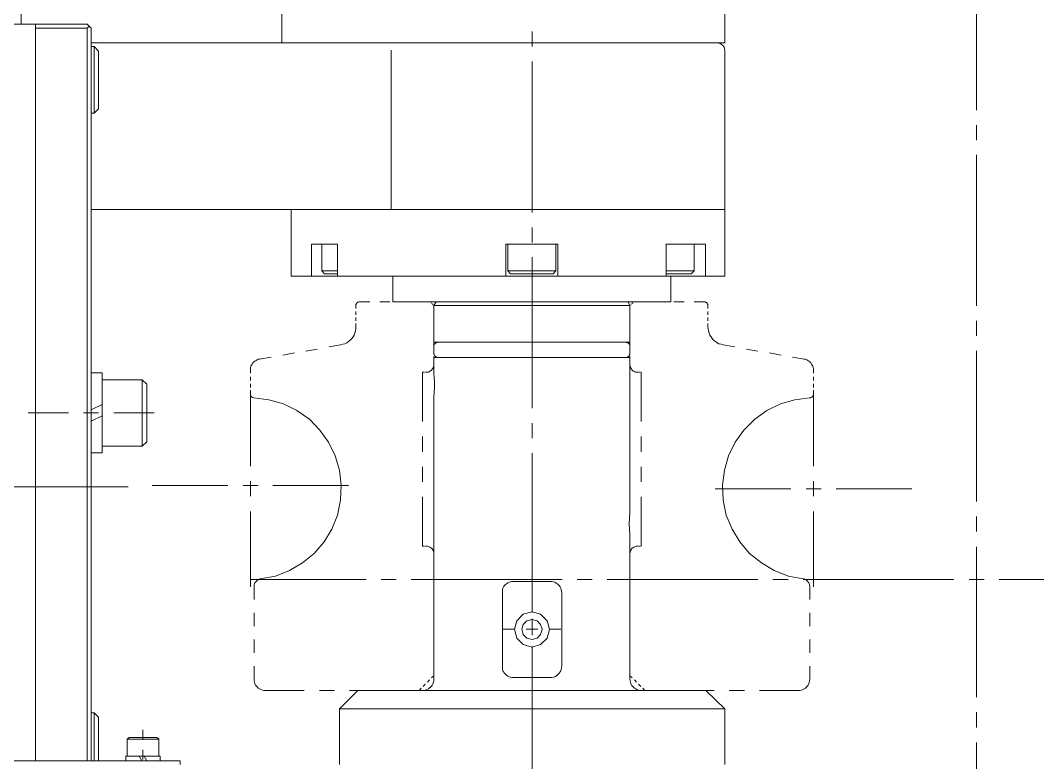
# Model space of a CAD drawing. Header units: millimetres. Extents: x 288 to 8834, y 20 to 9668.
# Drawn here: x 2918.7 to 3193.3, y 7808.4 to 8009 of the extents above; entities that cross this region are included whole.
import ezdxf

# ---------------------------------------------------------------- set-up
doc = ezdxf.new("R2010")
doc.units = ezdxf.units.MM
doc.layers.add('Layer1', color=7, linetype='Continuous')

# ---------------------------------------------------------------- blocks, each defined once
blk = doc.blocks.new('BLKF786')
at = {"layer": 'Layer1', "color": 7, "linetype": 'Continuous', "lineweight": 5}
for p, q in [((2981.92, 7856.79), (2982, 7857.05)), ((2982, 7857.05), (2982.18, 7857.22)), ((2982.18, 7857.22), (2982.35, 7857.4)), ((2982.35, 7857.4), (2982.52, 7857.57)), ((2982.52, 7857.57), (2982.69, 7857.74)), ((2982.69, 7857.74), (2982.87, 7857.91)), ((2982.87, 7857.91), (2983.12, 7858)), ((2983.12, 7858), (2983.38, 7858.09)), ((2981.83, 7856.62), (2981.92, 7856.79)), ((2981.83, 7852.49), (2981.83, 7856.62))]:
    blk.add_line(p, q, dxfattribs=at)
blk = doc.blocks.new('BLKF787')
at = {"layer": 'Layer1', "color": 7, "linetype": 'Continuous', "lineweight": 5}
for p, q in [((2981.75, 7907), (2985.79, 7906.48)), ((2985.79, 7906.48), (2989.75, 7905.36)), ((2989.75, 7905.36), (2993.37, 7903.55)), ((2993.37, 7903.55), (2996.73, 7901.23)), ((2996.73, 7901.23), (2999.57, 7898.3)), ((2999.57, 7898.3), (3001.9, 7895.03)), ((3001.9, 7895.03), (3003.7, 7891.33)), ((3003.7, 7891.33), (3004.82, 7887.45)), ((3004.82, 7887.45), (3005.34, 7883.4)), ((3005.34, 7883.4), (3005.17, 7879.36)), ((3005.17, 7879.36), (3004.31, 7875.31)), ((3004.31, 7875.31), (3002.76, 7871.52)), ((3002.76, 7871.52), (3000.69, 7868.07)), ((3000.69, 7868.07), (2998.02, 7864.97)), ((2994.92, 7862.39), (2991.39, 7860.32)), ((2998.02, 7864.97), (2994.92, 7862.39)), ((2991.39, 7860.32), (2987.6, 7858.86))]:
    blk.add_line(p, q, dxfattribs=at)
blk = doc.blocks.new('BLKF788')
at = {"layer": 'Layer1', "color": 7, "linetype": 'Continuous', "lineweight": 5}
for p, q in [((2981.92, 7830.18), (2981.83, 7830.53)), ((2982, 7829.75), (2981.92, 7830.18)), ((2982.18, 7829.41), (2982, 7829.75)), ((2982.43, 7829.15), (2982.18, 7829.41)), ((2982.69, 7828.81), (2982.43, 7829.15)), ((2982.95, 7828.55), (2982.69, 7828.81)), ((2983.3, 7828.38), (2982.95, 7828.55)), ((2983.64, 7828.2), (2983.3, 7828.38)), ((2984.07, 7828.03), (2983.64, 7828.2)), ((2984.42, 7827.95), (2984.07, 7828.03)), ((2984.85, 7827.95), (2984.42, 7827.95))]:
    blk.add_line(p, q, dxfattribs=at)
blk = doc.blocks.new('BLKF789')
at = {"layer": 'Layer1', "color": 7, "linetype": 'Continuous', "lineweight": 5}
for p, q in [((2980.88, 7907.77), (2980.8, 7907.86)), ((2980.88, 7907.6), (2980.88, 7907.77)), ((2980.97, 7907.51), (2980.88, 7907.6)), ((2980.97, 7907.43), (2980.97, 7907.51)), ((2981.06, 7907.34), (2980.97, 7907.43)), ((2981.14, 7907.26), (2981.06, 7907.34)), ((2981.32, 7907.17), (2981.14, 7907.26)), ((2981.4, 7907.08), (2981.32, 7907.17)), ((2981.49, 7907.08), (2981.4, 7907.08)), ((2981.66, 7907), (2981.49, 7907.08)), ((2981.75, 7907), (2981.66, 7907))]:
    blk.add_line(p, q, dxfattribs=at)
blk = doc.blocks.new('BLKF790')
at = {"layer": 'Layer1', "color": 7, "linetype": 'Continuous', "lineweight": 5}
for p, q in [((3009.3, 7932.23), (3009.39, 7932.32)), ((3009.3, 7931.97), (3009.3, 7932.23)), ((3009.39, 7932.32), (3009.47, 7932.4)), ((3009.47, 7932.57), (3009.65, 7932.66)), ((3009.47, 7932.4), (3009.47, 7932.57)), ((3009.65, 7932.66), (3009.73, 7932.75)), ((3009.73, 7932.75), (3009.82, 7932.83)), ((3009.82, 7932.83), (3009.9, 7932.83)), ((3009.9, 7932.83), (3010.08, 7932.92)), ((3010.08, 7932.92), (3010.16, 7932.92))]:
    blk.add_line(p, q, dxfattribs=at)
blk = doc.blocks.new('BLKF791')
at = {"layer": 'Layer1', "color": 7, "linetype": 'Continuous', "lineweight": 5}
for p, q in [((3009.3, 7925.68), (3009.22, 7925.08)), ((3009.3, 7926.2), (3009.3, 7925.68)), ((3008.18, 7923.02), (3007.75, 7922.58)), ((3008.53, 7923.45), (3008.18, 7923.02)), ((3008.79, 7923.96), (3008.53, 7923.45)), ((3009.04, 7924.48), (3008.79, 7923.96)), ((3009.22, 7925.08), (3009.04, 7924.48)), ((3006.29, 7921.64), (3005.77, 7921.47)), ((3006.8, 7921.9), (3006.29, 7921.64)), ((3007.32, 7922.24), (3006.8, 7921.9)), ((3007.75, 7922.58), (3007.32, 7922.24))]:
    blk.add_line(p, q, dxfattribs=at)
blk = doc.blocks.new('BLKF792')
at = {"layer": 'Layer1', "color": 7, "linetype": 'Continuous', "lineweight": 5}
for p, q in [((2982.35, 7917.07), (2982.61, 7917.25)), ((2982.61, 7917.25), (2982.95, 7917.42)), ((2980.8, 7914.83), (2980.88, 7915.18)), ((2980.8, 7914.49), (2980.8, 7914.83)), ((2980.88, 7915.18), (2980.97, 7915.52)), ((2980.97, 7915.52), (2981.14, 7915.87)), ((2981.14, 7915.87), (2981.32, 7916.13)), ((2981.32, 7916.13), (2981.49, 7916.47)), ((2981.49, 7916.47), (2981.75, 7916.73)), ((2981.75, 7916.73), (2982, 7916.9)), ((2982, 7916.9), (2982.35, 7917.07))]:
    blk.add_line(p, q, dxfattribs=at)
blk = doc.blocks.new('BLKF793')
at = {"layer": 'Layer1', "color": 7, "linetype": 'Continuous', "lineweight": 5}
for p, q in [((3029.71, 7914.49), (3029.54, 7914.32)), ((3029.88, 7914.75), (3029.71, 7914.49)), ((3030.06, 7914.92), (3029.88, 7914.75)), ((3030.14, 7915.18), (3030.06, 7914.92)), ((3030.23, 7915.44), (3030.14, 7915.18)), ((3030.31, 7915.7), (3030.23, 7915.44)), ((3030.31, 7915.95), (3030.31, 7915.7)), ((3028.85, 7913.97), (3028.59, 7913.97)), ((3029.11, 7914.06), (3028.85, 7913.97)), ((3029.28, 7914.23), (3029.11, 7914.06)), ((3029.54, 7914.32), (3029.28, 7914.23))]:
    blk.add_line(p, q, dxfattribs=at)
blk = doc.blocks.new('BLKF794')
at = {"layer": 'Layer1', "color": 7, "linetype": 'Continuous', "lineweight": 5}
for p, q in [((3028.33, 7866.96), (3028.59, 7866.96)), ((3028.59, 7866.96), (3028.85, 7866.87)), ((3028.85, 7866.87), (3029.11, 7866.78)), ((3029.11, 7866.78), (3029.28, 7866.7)), ((3029.28, 7866.7), (3029.54, 7866.52)), ((3029.54, 7866.52), (3029.71, 7866.35)), ((3029.71, 7866.35), (3029.88, 7866.18)), ((3029.88, 7866.18), (3030.06, 7865.92)), ((3030.06, 7865.92), (3030.14, 7865.66)), ((3030.14, 7865.66), (3030.23, 7865.49)), ((3030.23, 7865.49), (3030.31, 7865.23))]:
    blk.add_line(p, q, dxfattribs=at)
blk = doc.blocks.new('BLKF795')
at = {"layer": 'Layer1', "color": 7, "linetype": 'Continuous', "lineweight": 5}
for p, q in [((3083.45, 7865.66), (3083.36, 7865.49)), ((3083.36, 7865.49), (3083.36, 7865.23)), ((3083.62, 7865.92), (3083.45, 7865.66)), ((3083.7, 7866.18), (3083.62, 7865.92)), ((3083.88, 7866.35), (3083.7, 7866.18)), ((3084.05, 7866.52), (3083.88, 7866.35)), ((3084.31, 7866.7), (3084.05, 7866.52)), ((3084.57, 7866.78), (3084.31, 7866.7)), ((3084.82, 7866.87), (3084.57, 7866.78)), ((3085.08, 7866.96), (3084.82, 7866.87)), ((3085.34, 7866.96), (3085.08, 7866.96))]:
    blk.add_line(p, q, dxfattribs=at)
blk = doc.blocks.new('BLKF796')
at = {"layer": 'Layer1', "color": 7, "linetype": 'Continuous', "lineweight": 5}
for p, q in [((3083.27, 7915.95), (3083.36, 7915.7)), ((3083.36, 7915.7), (3083.36, 7915.44)), ((3083.36, 7915.44), (3083.45, 7915.18)), ((3083.45, 7915.18), (3083.62, 7914.92)), ((3083.62, 7914.92), (3083.7, 7914.75)), ((3083.7, 7914.75), (3083.88, 7914.49)), ((3083.88, 7914.49), (3084.05, 7914.32)), ((3084.05, 7914.32), (3084.31, 7914.23)), ((3084.31, 7914.23), (3084.57, 7914.06)), ((3084.57, 7914.06), (3084.82, 7913.97)), ((3084.82, 7913.97), (3085.08, 7913.97))]:
    blk.add_line(p, q, dxfattribs=at)
blk = doc.blocks.new('BLKF797')
at = {"layer": 'Layer1', "color": 7, "linetype": 'Continuous', "lineweight": 5}
for p, q in [((3130.98, 7917.25), (3130.64, 7917.42)), ((3131.33, 7917.07), (3130.98, 7917.25)), ((3131.58, 7916.9), (3131.33, 7917.07)), ((3131.84, 7916.73), (3131.58, 7916.9)), ((3132.1, 7916.47), (3131.84, 7916.73)), ((3132.27, 7916.13), (3132.1, 7916.47)), ((3132.45, 7915.87), (3132.27, 7916.13)), ((3132.62, 7915.52), (3132.45, 7915.87)), ((3132.7, 7915.18), (3132.62, 7915.52)), ((3132.79, 7914.83), (3132.7, 7915.18)), ((3132.79, 7914.49), (3132.79, 7914.83))]:
    blk.add_line(p, q, dxfattribs=at)
blk = doc.blocks.new('BLKF798')
at = {"layer": 'Layer1', "color": 7, "linetype": 'Continuous', "lineweight": 5}
for p, q in [((3104.29, 7926.2), (3104.37, 7925.68)), ((3104.37, 7925.68), (3104.46, 7925.08)), ((3104.46, 7925.08), (3104.63, 7924.48)), ((3104.63, 7924.48), (3104.8, 7923.96)), ((3104.8, 7923.96), (3105.15, 7923.45)), ((3105.15, 7923.45), (3105.49, 7923.02)), ((3105.49, 7923.02), (3105.84, 7922.58)), ((3105.84, 7922.58), (3106.35, 7922.24)), ((3106.35, 7922.24), (3106.78, 7921.9)), ((3106.78, 7921.9), (3107.3, 7921.64)), ((3107.3, 7921.64), (3107.9, 7921.47))]:
    blk.add_line(p, q, dxfattribs=at)
blk = doc.blocks.new('BLKF799')
at = {"layer": 'Layer1', "color": 7, "linetype": 'Continuous', "lineweight": 5}
for p, q in [((3103.6, 7932.92), (3103.42, 7932.92)), ((3103.68, 7932.83), (3103.6, 7932.92)), ((3103.77, 7932.83), (3103.68, 7932.83)), ((3103.94, 7932.75), (3103.77, 7932.83)), ((3104.03, 7932.66), (3103.94, 7932.75)), ((3104.11, 7932.57), (3104.03, 7932.66)), ((3104.2, 7932.4), (3104.11, 7932.57)), ((3104.2, 7932.32), (3104.2, 7932.4)), ((3104.29, 7932.23), (3104.2, 7932.32)), ((3104.29, 7931.97), (3104.29, 7932.23))]:
    blk.add_line(p, q, dxfattribs=at)
blk = doc.blocks.new('BLKF800')
at = {"layer": 'Layer1', "color": 7, "linetype": 'Continuous', "lineweight": 5}
for p, q in [((3131.84, 7907), (3132.01, 7907)), ((3132.01, 7907), (3132.1, 7907.08)), ((3132.1, 7907.08), (3132.19, 7907.08)), ((3132.19, 7907.08), (3132.36, 7907.17)), ((3132.36, 7907.17), (3132.45, 7907.26)), ((3132.45, 7907.26), (3132.53, 7907.34)), ((3132.53, 7907.34), (3132.62, 7907.43)), ((3132.62, 7907.43), (3132.7, 7907.51)), ((3132.7, 7907.6), (3132.79, 7907.77)), ((3132.7, 7907.51), (3132.7, 7907.6)), ((3132.79, 7907.77), (3132.79, 7907.86))]:
    blk.add_line(p, q, dxfattribs=at)
blk = doc.blocks.new('BLKF801')
at = {"layer": 'Layer1', "color": 7, "linetype": 'Continuous', "lineweight": 5}
for p, q in [((3131.15, 7829.15), (3131.41, 7829.41)), ((3131.41, 7829.41), (3131.58, 7829.75)), ((3131.58, 7829.75), (3131.67, 7830.18)), ((3131.67, 7830.18), (3131.76, 7830.53)), ((3128.83, 7827.95), (3129.17, 7827.95)), ((3129.17, 7827.95), (3129.6, 7828.03)), ((3129.6, 7828.03), (3129.95, 7828.2)), ((3129.95, 7828.2), (3130.29, 7828.38)), ((3130.29, 7828.38), (3130.64, 7828.55)), ((3130.64, 7828.55), (3130.9, 7828.81)), ((3130.9, 7828.81), (3131.15, 7829.15))]:
    blk.add_line(p, q, dxfattribs=at)
blk = doc.blocks.new('BLKF802')
at = {"layer": 'Layer1', "color": 7, "linetype": 'Continuous', "lineweight": 5}
for p, q in [((3127.8, 7906.48), (3123.92, 7905.36)), ((3131.84, 7907), (3127.8, 7906.48)), ((3120.22, 7903.55), (3116.94, 7901.23)), ((3123.92, 7905.36), (3120.22, 7903.55)), ((3116.94, 7901.23), (3114.02, 7898.3)), ((3114.02, 7898.3), (3111.69, 7895.03)), ((3111.69, 7895.03), (3109.88, 7891.33)), ((3109.88, 7891.33), (3108.76, 7887.45)), ((3108.76, 7887.45), (3108.25, 7883.4)), ((3108.25, 7883.4), (3108.42, 7879.36)), ((3108.42, 7879.36), (3109.28, 7875.31)), ((3109.28, 7875.31), (3110.83, 7871.52)), ((3110.83, 7871.52), (3112.9, 7868.07)), ((3112.9, 7868.07), (3115.57, 7864.97)), ((3115.57, 7864.97), (3118.75, 7862.39)), ((3118.75, 7862.39), (3122.2, 7860.32)), ((3122.2, 7860.32), (3126.07, 7858.86))]:
    blk.add_line(p, q, dxfattribs=at)
blk = doc.blocks.new('BLKF803')
at = {"layer": 'Layer1', "color": 7, "linetype": 'Continuous', "lineweight": 5}
for p, q in [((3130.46, 7858), (3130.29, 7858.09)), ((3130.72, 7857.91), (3130.46, 7858)), ((3130.9, 7857.74), (3130.72, 7857.91)), ((3131.15, 7857.57), (3130.9, 7857.74)), ((3131.33, 7857.4), (3131.15, 7857.57)), ((3131.41, 7857.22), (3131.33, 7857.4)), ((3131.58, 7857.05), (3131.41, 7857.22)), ((3131.67, 7856.79), (3131.58, 7857.05)), ((3131.76, 7856.62), (3131.67, 7856.79)), ((3131.76, 7856.36), (3131.76, 7856.62)), ((3131.84, 7856.1), (3131.76, 7856.36))]:
    blk.add_line(p, q, dxfattribs=at)
blk = doc.blocks.new('BLKF850')
at = {"layer": 'Layer1', "color": 7, "linetype": 'Continuous', "lineweight": 5}
for p, q in [((3030.4, 7921.29), (3030.31, 7921.12)), ((3030.31, 7921.12), (3030.31, 7920.95)), ((3030.49, 7921.47), (3030.4, 7921.29)), ((3030.57, 7921.55), (3030.49, 7921.47)), ((3030.66, 7921.72), (3030.57, 7921.55)), ((3030.74, 7921.81), (3030.66, 7921.72)), ((3030.92, 7921.9), (3030.74, 7921.81)), ((3031.09, 7921.98), (3030.92, 7921.9)), ((3031.35, 7921.98), (3031.09, 7921.98)), ((3031.52, 7922.07), (3031.35, 7921.98))]:
    blk.add_line(p, q, dxfattribs=at)
blk = doc.blocks.new('BLKF851')
at = {"layer": 'Layer1', "color": 7, "linetype": 'Continuous', "lineweight": 5}
for p, q in [((3082.41, 7921.98), (3082.24, 7921.98)), ((3082.59, 7921.98), (3082.41, 7921.98)), ((3082.67, 7921.9), (3082.59, 7921.98)), ((3082.84, 7921.81), (3082.67, 7921.9)), ((3082.93, 7921.72), (3082.84, 7921.81)), ((3083.1, 7921.55), (3082.93, 7921.72)), ((3083.19, 7921.47), (3083.1, 7921.55)), ((3083.19, 7921.29), (3083.19, 7921.47)), ((3083.27, 7921.12), (3083.19, 7921.29)), ((3083.27, 7920.86), (3083.27, 7921.12))]:
    blk.add_line(p, q, dxfattribs=at)
blk = doc.blocks.new('BLKF852')
at = {"layer": 'Layer1', "color": 7, "linetype": 'Continuous', "lineweight": 5}
for p, q in [((3082.07, 7917.93), (3082.41, 7917.93)), ((3082.41, 7917.93), (3082.59, 7918.02)), ((3082.59, 7918.02), (3082.67, 7918.11)), ((3082.67, 7918.11), (3082.84, 7918.19)), ((3082.84, 7918.19), (3082.93, 7918.28)), ((3082.93, 7918.28), (3083.1, 7918.37)), ((3083.1, 7918.37), (3083.19, 7918.54)), ((3083.19, 7918.71), (3083.27, 7918.8)), ((3083.19, 7918.54), (3083.19, 7918.71)), ((3083.27, 7918.8), (3083.27, 7918.97))]:
    blk.add_line(p, q, dxfattribs=at)
blk = doc.blocks.new('BLKF853')
at = {"layer": 'Layer1', "color": 7, "linetype": 'Continuous', "lineweight": 5}
for p, q in [((3030.31, 7919.14), (3030.31, 7918.8)), ((3030.31, 7918.8), (3030.4, 7918.71)), ((3030.4, 7918.71), (3030.49, 7918.54)), ((3030.49, 7918.54), (3030.57, 7918.37)), ((3030.57, 7918.37), (3030.66, 7918.28)), ((3030.66, 7918.28), (3030.74, 7918.19)), ((3030.74, 7918.19), (3030.92, 7918.11)), ((3030.92, 7918.11), (3031.09, 7918.02)), ((3031.09, 7918.02), (3031.18, 7917.93)), ((3031.18, 7917.93), (3031.35, 7917.93))]:
    blk.add_line(p, q, dxfattribs=at)
blk = doc.blocks.new('BLKF1022')
at = {"layer": 'Layer1', "color": 7, "linetype": 'Continuous', "lineweight": 5}
for p, q in [((3029.71, 7829.15), (3029.88, 7829.41)), ((3029.88, 7829.41), (3030.06, 7829.75)), ((3030.06, 7829.75), (3030.23, 7830.18)), ((3030.23, 7830.18), (3030.31, 7830.53)), ((3027.3, 7827.95), (3027.73, 7827.95)), ((3027.73, 7827.95), (3028.08, 7828.03)), ((3028.08, 7828.03), (3028.42, 7828.2)), ((3028.42, 7828.2), (3028.85, 7828.38)), ((3028.85, 7828.38), (3029.11, 7828.55)), ((3029.11, 7828.55), (3029.45, 7828.81)), ((3029.45, 7828.81), (3029.71, 7829.15))]:
    blk.add_line(p, q, dxfattribs=at)
blk = doc.blocks.new('BLKF1023')
at = {"layer": 'Layer1', "color": 7, "linetype": 'Continuous', "lineweight": 5}
for p, q in [((3083.27, 7830.96), (3083.36, 7830.53)), ((3083.36, 7830.53), (3083.45, 7830.18)), ((3083.45, 7830.18), (3083.53, 7829.75)), ((3083.53, 7829.75), (3083.7, 7829.41)), ((3083.7, 7829.41), (3083.96, 7829.15)), ((3083.96, 7829.15), (3084.22, 7828.81)), ((3084.22, 7828.81), (3084.48, 7828.55)), ((3084.48, 7828.55), (3084.82, 7828.38)), ((3084.82, 7828.38), (3085.17, 7828.2)), ((3085.17, 7828.2), (3085.51, 7828.03)), ((3085.51, 7828.03), (3085.94, 7827.95))]:
    blk.add_line(p, q, dxfattribs=at)
blk = doc.blocks.new('BLKF1024')
at = {"layer": 'Layer1', "color": 7, "linetype": 'Continuous', "lineweight": 5}
for p, q in [((3083.19, 7873.93), (3083.1, 7873.5)), ((3083.1, 7873.5), (3083.1, 7873.07)), ((3083.27, 7875.48), (3083.19, 7875.05)), ((3083.19, 7875.05), (3083.19, 7873.93)), ((3083.27, 7875.91), (3083.27, 7875.48)), ((3083.1, 7873.07), (3083.1, 7872.9)), ((3083.1, 7872.9), (3083.1, 7872.47)), ((3083.1, 7872.47), (3083.19, 7872.04)), ((3083.19, 7872.04), (3083.19, 7871.95)), ((3083.19, 7871.95), (3083.19, 7871.52)), ((3083.19, 7871.52), (3083.19, 7871.09)), ((3083.19, 7871.09), (3083.27, 7870.66)), ((3083.27, 7870.66), (3083.27, 7870.4))]:
    blk.add_line(p, q, dxfattribs=at)
blk = doc.blocks.new('BLKF1025')
at = {"layer": 'Layer1', "color": 7, "linetype": 'Continuous', "lineweight": 5}
for p, q in [((3030.4, 7912.94), (3030.31, 7913.11)), ((3030.4, 7912.6), (3030.4, 7912.94)), ((3030.4, 7912.51), (3030.4, 7912.6)), ((3030.4, 7912.17), (3030.4, 7912.51)), ((3030.49, 7911.73), (3030.4, 7912.17)), ((3030.4, 7908.89), (3030.49, 7909.32)), ((3030.49, 7911.65), (3030.49, 7911.73)), ((3030.49, 7911.22), (3030.49, 7911.65)), ((3030.49, 7910.79), (3030.49, 7911.22)), ((3030.49, 7910.7), (3030.49, 7910.79)), ((3030.49, 7910.27), (3030.49, 7910.7)), ((3030.49, 7909.84), (3030.49, 7910.27)), ((3030.49, 7909.75), (3030.49, 7909.84)), ((3030.49, 7909.32), (3030.49, 7909.75)), ((3030.31, 7907.6), (3030.4, 7908.03)), ((3030.31, 7907.43), (3030.31, 7907.6)), ((3030.4, 7908.03), (3030.4, 7908.89))]:
    blk.add_line(p, q, dxfattribs=at)
blk = doc.blocks.new('BLKF1026')
at = {"layer": 'Layer1', "color": 7, "linetype": 'Continuous', "lineweight": 5}
for p, q in [((3030.4, 7917.85), (3030.31, 7917.85)), ((3030.49, 7917.93), (3030.4, 7917.93)), ((3030.4, 7917.93), (3030.4, 7917.85))]:
    blk.add_line(p, q, dxfattribs=at)
blk = doc.blocks.new('BLKF1033')
at = {"layer": 'Layer1', "color": 7, "linetype": 'Continuous', "lineweight": 5}
for p, q in [((3107.3, 8002.84), (3107.04, 8002.93)), ((3107.56, 8002.76), (3107.3, 8002.84)), ((3107.82, 8002.67), (3107.56, 8002.76)), ((3107.99, 8002.5), (3107.82, 8002.67)), ((3108.25, 8002.33), (3107.99, 8002.5)), ((3108.42, 8002.15), (3108.25, 8002.33)), ((3108.51, 8001.9), (3108.42, 8002.15)), ((3108.68, 8001.72), (3108.51, 8001.9)), ((3108.76, 8001.47), (3108.68, 8001.72)), ((3108.76, 8001.21), (3108.76, 8001.47)), ((3108.85, 8000.95), (3108.76, 8001.21))]:
    blk.add_line(p, q, dxfattribs=at)
blk = doc.blocks.new('BLKF1034')
at = {"layer": 'Layer1', "color": 7, "linetype": 'Continuous', "lineweight": 5}
for p, q in [((3063.64, 7832.08), (3063.9, 7832.34)), ((3063.9, 7832.34), (3064.16, 7832.6)), ((3064.16, 7832.6), (3064.42, 7832.94)), ((3064.42, 7832.94), (3064.59, 7833.28)), ((3064.59, 7833.28), (3064.67, 7833.63)), ((3064.67, 7833.63), (3064.76, 7834.06)), ((3061.83, 7831.48), (3062.18, 7831.48)), ((3062.18, 7831.48), (3062.61, 7831.56)), ((3062.61, 7831.56), (3062.95, 7831.65)), ((3062.95, 7831.65), (3063.3, 7831.82)), ((3063.3, 7831.82), (3063.64, 7832.08))]:
    blk.add_line(p, q, dxfattribs=at)
blk = doc.blocks.new('BLKF1035')
at = {"layer": 'Layer1', "color": 7, "linetype": 'Continuous', "lineweight": 5}
for p, q in [((3048.83, 7834.4), (3048.83, 7834.06)), ((3048.83, 7834.06), (3048.91, 7833.63)), ((3048.91, 7833.63), (3049, 7833.28)), ((3049, 7833.28), (3049.17, 7832.94)), ((3049.17, 7832.94), (3049.43, 7832.6)), ((3049.43, 7832.6), (3049.69, 7832.34)), ((3049.69, 7832.34), (3049.95, 7832.08)), ((3049.95, 7832.08), (3050.29, 7831.82)), ((3050.29, 7831.82), (3050.64, 7831.65)), ((3050.64, 7831.65), (3051.07, 7831.56)), ((3051.07, 7831.56), (3051.41, 7831.48))]:
    blk.add_line(p, q, dxfattribs=at)
blk = doc.blocks.new('BLKF1036')
at = {"layer": 'Layer1', "color": 7, "linetype": 'Continuous', "lineweight": 5}
for p, q in [((3050.29, 7857.05), (3049.95, 7856.79)), ((3050.64, 7857.22), (3050.29, 7857.05)), ((3051.07, 7857.31), (3050.64, 7857.22)), ((3051.41, 7857.4), (3051.07, 7857.31)), ((3051.84, 7857.4), (3051.41, 7857.4)), ((3048.91, 7855.24), (3048.83, 7854.81)), ((3049, 7855.59), (3048.91, 7855.24)), ((3049.17, 7855.93), (3049, 7855.59)), ((3049.43, 7856.28), (3049.17, 7855.93)), ((3049.69, 7856.54), (3049.43, 7856.28)), ((3049.95, 7856.79), (3049.69, 7856.54))]:
    blk.add_line(p, q, dxfattribs=at)
blk = doc.blocks.new('BLKF1037')
at = {"layer": 'Layer1', "color": 7, "linetype": 'Continuous', "lineweight": 5}
for p, q in [((3062.61, 7857.31), (3062.18, 7857.4)), ((3062.95, 7857.22), (3062.61, 7857.31)), ((3063.3, 7857.05), (3062.95, 7857.22)), ((3063.64, 7856.79), (3063.3, 7857.05)), ((3063.9, 7856.54), (3063.64, 7856.79)), ((3064.16, 7856.28), (3063.9, 7856.54)), ((3064.42, 7855.93), (3064.16, 7856.28)), ((3064.59, 7855.59), (3064.42, 7855.93)), ((3064.67, 7855.24), (3064.59, 7855.59)), ((3064.76, 7854.81), (3064.67, 7855.24)), ((3064.85, 7854.47), (3064.76, 7854.81)), ((3064.85, 7834.4), (3064.85, 7854.47))]:
    blk.add_line(p, q, dxfattribs=at)
blk = doc.blocks.new('BLKF1189')
at = {"layer": 'Layer1', "color": 7, "linetype": 'Continuous', "lineweight": 5}
for p, q in [((3056.84, 7849.22), (3054.43, 7848.53)), ((3059.16, 7848.53), (3056.84, 7849.22)), ((3052.7, 7846.8), (3052.1, 7844.48)), ((3054.43, 7848.53), (3052.7, 7846.8)), ((3060.88, 7846.8), (3059.16, 7848.53)), ((3061.57, 7844.48), (3060.88, 7846.8)), ((3052.1, 7844.48), (3052.7, 7842.07)), ((3052.7, 7842.07), (3054.43, 7840.35)), ((3054.43, 7840.35), (3056.84, 7839.66)), ((3056.84, 7839.66), (3059.16, 7840.35)), ((3059.16, 7840.35), (3060.88, 7842.07))]:
    blk.add_line(p, q, dxfattribs=at)
blk = doc.blocks.new('BLKF1190')
at = {"layer": 'Layer1', "color": 7, "linetype": 'Continuous', "lineweight": 5}
for p, q in [((3055.46, 7846.8), (3054.43, 7845.77)), ((3056.84, 7847.15), (3055.46, 7846.8)), ((3058.22, 7846.8), (3056.84, 7847.15)), ((3059.16, 7845.77), (3058.22, 7846.8)), ((3054.43, 7845.77), (3054.08, 7844.48)), ((3054.08, 7844.48), (3054.43, 7843.1)), ((3054.43, 7843.1), (3055.46, 7842.07)), ((3058.22, 7842.07), (3059.16, 7843.1)), ((3059.59, 7844.48), (3059.16, 7845.77)), ((3055.46, 7842.07), (3056.84, 7841.72)), ((3056.84, 7841.72), (3058.22, 7842.07))]:
    blk.add_line(p, q, dxfattribs=at)
blk = doc.blocks.new('BLKF763')
at = {"layer": 'Layer1', "color": 7, "linetype": 'Continuous', "lineweight": 5}
for p, q in [((3108.85, 8002.93), (3108.85, 8039.96)), ((3176.79, 7984.76), (3176.79, 8025.49)), ((2989.32, 8016.1), (2989.32, 8002.93)), ((2918.97, 8007.92), (2918.97, 8012.06)), ((2811.84, 8007.92), (2922.84, 8007.92)), ((2922.84, 8007.92), (2922.84, 7808.91)), ((2922.84, 8007.92), (2936.79, 8007.92)), ((2936.79, 8007.92), (2937.83, 8006.89)), ((2936.79, 8006.89), (2922.84, 8006.89)), ((2936.79, 8006.89), (2937.31, 8007.41)), ((2936.79, 7808.91), (2936.79, 8006.89)), ((2937.83, 8006.89), (2937.83, 7808.91)), ((3056.84, 8001.9), (3056.84, 8005.94)), ((2937.83, 8002.93), (3052.53, 8002.93)), ((3108.85, 8002.93), (3052.53, 8002.93)), ((3107.04, 8002.93), (3106.78, 8002.93)), ((2938.6, 8001.9), (2937.83, 8001.9)), ((2938.6, 7983.9), (2938.6, 8001.9)), ((2939.81, 8000.69), (2938.6, 8001.9)), ((2939.81, 7985.1), (2939.81, 8000.69)), ((3018.77, 8000.95), (3018.77, 7957.89)), ((3108.85, 8000.95), (3108.85, 7957.89)), ((3056.84, 7957.12), (3056.84, 7997.85)), ((2937.83, 7983.9), (2938.6, 7983.9)), ((2938.6, 7983.9), (2939.81, 7985.1)), ((3176.79, 7976.66), (3176.79, 7980.71)), ((3176.79, 7931.89), (3176.79, 7972.62)), ((3108.85, 7957.89), (2937.83, 7957.89)), ((2991.82, 7957.89), (2991.82, 7939.89)), ((3108.85, 7957.89), (3076.21, 7957.89)), ((3108.85, 7957.89), (3108.85, 7939.89)), ((3056.84, 7949.02), (3056.84, 7953.07)), ((3004.31, 7948.51), (2997.33, 7948.51)), ((2997.33, 7948.51), (2997.33, 7939.89)), ((3000.09, 7948.51), (3000.09, 7941.36)), ((3004.31, 7939.89), (3004.31, 7948.51)), ((3049.78, 7948.51), (3049.78, 7939.89)), ((3063.81, 7948.51), (3049.78, 7948.51)), ((3050.29, 7948.51), (3050.29, 7941.36)), ((3063.3, 7941.36), (3063.3, 7948.51)), ((3063.81, 7939.89), (3063.81, 7948.51)), ((3103.68, 7948.51), (3093.01, 7948.51)), ((3093.01, 7948.51), (3093.01, 7939.89)), ((3100.58, 7941.36), (3100.58, 7948.51)), ((3103.68, 7939.89), (3103.68, 7948.51)), ((3056.84, 7904.24), (3056.84, 7944.97)), ((2991.82, 7939.89), (3108.85, 7939.89)), ((3000.09, 7941.36), (3004.31, 7941.36)), ((3000.09, 7941.36), (3000.86, 7940.5)), ((3000.86, 7940.5), (3004.31, 7940.5)), ((3019.29, 7939.89), (3019.29, 7932.92)), ((3050.29, 7941.36), (3063.3, 7941.36)), ((3050.29, 7941.36), (3051.07, 7940.5)), ((3051.07, 7940.5), (3062.52, 7940.5)), ((3062.52, 7940.5), (3063.3, 7941.36)), ((3093.01, 7941.36), (3100.58, 7941.36)), ((3093.01, 7940.5), (3099.81, 7940.5)), ((3094.3, 7932.92), (3094.3, 7939.89)), ((3099.81, 7940.5), (3100.58, 7941.36)), ((3009.3, 7931.11), (3009.3, 7931.97)), ((3010.16, 7932.92), (3010.34, 7932.92)), ((3013.01, 7932.92), (3010.34, 7932.92)), ((3018.43, 7932.92), (3015.76, 7932.92)), ((3094.3, 7932.92), (3019.29, 7932.92)), ((3023.86, 7932.92), (3021.19, 7932.92)), ((3029.28, 7932.92), (3026.61, 7932.92)), ((3029.28, 7932.92), (3029.45, 7932.83)), ((3029.63, 7932.66), (3029.71, 7932.49)), ((3029.88, 7932.4), (3030.06, 7932.23)), ((3030.14, 7932.06), (3030.31, 7931.97)), ((3030.92, 7932.92), (3030.31, 7931.97)), ((3030.31, 7929.65), (3030.31, 7931.97)), ((3030.31, 7931.97), (3083.27, 7931.97)), ((3030.31, 7931.97), (3030.31, 7922.24)), ((3083.27, 7931.97), (3082.76, 7932.92)), ((3083.45, 7932.06), (3083.27, 7931.97)), ((3083.27, 7929.65), (3083.27, 7931.97)), ((3083.27, 7922.24), (3083.27, 7931.97)), ((3083.7, 7932.4), (3083.62, 7932.23)), ((3084.05, 7932.66), (3083.88, 7932.49)), ((3084.31, 7932.92), (3084.14, 7932.83)), ((3084.31, 7932.92), (3087.06, 7932.92)), ((3089.73, 7932.92), (3092.49, 7932.92)), ((3095.16, 7932.92), (3097.91, 7932.92)), ((3100.58, 7932.92), (3103.34, 7932.92)), ((3103.42, 7932.92), (3103.34, 7932.92)), ((3104.29, 7931.11), (3104.29, 7931.97)), ((3009.3, 7929.47), (3009.3, 7930.34)), ((3009.3, 7927.84), (3009.3, 7928.7)), ((3104.29, 7929.47), (3104.29, 7930.34)), ((3104.29, 7927.84), (3104.29, 7928.7)), ((3009.3, 7926.2), (3009.3, 7927.06)), ((3030.31, 7925.08), (3030.31, 7927.32)), ((3083.27, 7925.08), (3083.27, 7927.32)), ((3104.29, 7926.2), (3104.29, 7927.06)), ((3176.79, 7923.79), (3176.79, 7927.84)), ((3030.31, 7920.52), (3030.31, 7922.76)), ((3083.27, 7920.52), (3083.27, 7922.76)), ((2995.78, 7919.66), (2998.88, 7920.17)), ((3002.07, 7920.78), (3005.17, 7921.29)), ((3005.77, 7921.47), (3005.17, 7921.29)), ((3030.31, 7922.24), (3030.31, 7922.15)), ((3030.31, 7922.15), (3030.4, 7922.07)), ((3030.31, 7920.95), (3030.31, 7920.86)), ((3030.31, 7920.86), (3030.31, 7919.14)), ((3030.4, 7922.07), (3030.49, 7922.07)), ((3030.49, 7922.07), (3083.1, 7922.07)), ((3082.24, 7921.98), (3082.07, 7922.07)), ((3083.1, 7922.07), (3083.27, 7922.07)), ((3083.27, 7922.07), (3083.27, 7922.24)), ((3083.27, 7919.14), (3083.27, 7920.86)), ((3107.9, 7921.47), (3108.42, 7921.29)), ((3111.61, 7920.78), (3108.42, 7921.29)), ((3117.81, 7919.66), (3114.71, 7920.17)), ((2982.95, 7917.42), (2983.3, 7917.5)), ((2983.3, 7917.5), (2986.4, 7918.02)), ((2989.58, 7918.54), (2992.68, 7919.14)), ((3030.31, 7915.95), (3030.31, 7918.19)), ((3030.31, 7917.85), (3030.31, 7917.76)), ((3030.31, 7917.76), (3030.31, 7913.37)), ((3030.49, 7917.93), (3083.1, 7917.93)), ((3031.35, 7917.93), (3031.52, 7917.93)), ((3083.19, 7917.93), (3083.1, 7917.93)), ((3083.27, 7917.85), (3083.19, 7917.93)), ((3083.27, 7918.97), (3083.27, 7919.14)), ((3083.27, 7915.95), (3083.27, 7918.19)), ((3083.27, 7917.76), (3083.27, 7917.85)), ((3083.27, 7875.91), (3083.27, 7917.76)), ((3124.09, 7918.54), (3120.91, 7919.14)), ((3130.29, 7917.5), (3127.19, 7918.02)), ((3130.64, 7917.42), (3130.29, 7917.5)), ((3176.79, 7879.01), (3176.79, 7919.74)), ((2980.8, 7914.49), (2980.8, 7913.63)), ((3132.79, 7914.49), (3132.79, 7913.63)), ((2940.84, 7913.72), (2937.83, 7913.72)), ((2940.84, 7905.19), (2940.84, 7913.72)), ((2951.61, 7911.91), (2940.84, 7911.91)), ((2951.61, 7893.91), (2951.61, 7911.91)), ((2952.81, 7910.7), (2951.61, 7911.91)), ((2980.8, 7912.68), (2980.8, 7911.73)), ((3027.3, 7900.63), (3027.3, 7913.97)), ((3027.47, 7913.97), (3027.3, 7913.97)), ((3027.73, 7913.97), (3027.56, 7913.97)), ((3027.99, 7913.97), (3027.9, 7913.97)), ((3028.33, 7913.97), (3028.16, 7913.97)), ((3028.59, 7913.97), (3028.33, 7913.97)), ((3030.31, 7913.11), (3030.31, 7913.46)), ((3085.08, 7913.97), (3085.34, 7913.97)), ((3085.34, 7913.97), (3085.43, 7913.97)), ((3085.6, 7913.97), (3085.77, 7913.97)), ((3085.86, 7913.97), (3086.03, 7913.97)), ((3086.2, 7913.97), (3086.29, 7913.97)), ((3086.29, 7900.63), (3086.29, 7913.97)), ((3132.79, 7912.68), (3132.79, 7911.73)), ((2952.81, 7895.11), (2952.81, 7910.7)), ((2980.8, 7910.79), (2980.8, 7909.84)), ((2980.8, 7888.57), (2980.8, 7909.06)), ((3132.79, 7910.79), (3132.79, 7909.84)), ((3132.79, 7888.57), (3132.79, 7909.06)), ((2980.8, 7908.98), (2980.8, 7908.03)), ((2980.8, 7907.86), (2980.8, 7908.03)), ((3030.31, 7907.43), (3030.31, 7830.96)), ((3132.79, 7908.98), (3132.79, 7908.03)), ((3132.79, 7907.86), (3132.79, 7908.03)), ((2937.83, 7903.73), (2940.84, 7905.19)), ((2940.84, 7905.19), (2940.84, 7902.18)), ((2931.71, 7902.95), (2920.78, 7902.95)), ((2939.81, 7902.95), (2935.76, 7902.95)), ((2940.84, 7902.18), (2937.83, 7900.71)), ((2940.84, 7892.19), (2940.84, 7902.18)), ((2954.79, 7902.95), (2943.94, 7902.95)), ((3056.84, 7896.15), (3056.84, 7900.2)), ((3027.3, 7892.44), (3027.3, 7896.58)), ((3086.29, 7892.44), (3086.29, 7896.58)), ((2940.84, 7893.91), (2951.61, 7893.91)), ((2951.61, 7893.91), (2952.81, 7895.11)), ((2937.83, 7892.19), (2940.84, 7892.19)), ((3056.84, 7851.37), (3056.84, 7892.1)), ((3027.3, 7884.35), (3027.3, 7888.4)), ((3086.29, 7884.35), (3086.29, 7888.4)), ((2980.8, 7880.47), (2980.8, 7884.52)), ((3132.79, 7880.47), (3132.79, 7884.52)), ((2905.36, 7882.97), (2947.82, 7882.97)), ((2954.28, 7883.32), (2974.68, 7883.32)), ((2978.82, 7883.32), (2982.87, 7883.32)), ((2986.91, 7883.32), (3007.32, 7883.32)), ((3106.27, 7882.46), (3126.68, 7882.46)), ((3130.81, 7882.46), (3134.86, 7882.46)), ((3138.9, 7882.46), (3159.4, 7882.46)), ((3027.3, 7866.96), (3027.3, 7880.3)), ((3086.29, 7866.96), (3086.29, 7880.3)), ((2980.8, 7855.93), (2980.8, 7876.34)), ((3132.79, 7855.93), (3132.79, 7876.34)), ((3176.79, 7870.92), (3176.79, 7874.96)), ((3083.27, 7870.4), (3083.27, 7869.97)), ((3083.27, 7830.96), (3083.27, 7869.97)), ((3027.47, 7866.96), (3027.3, 7866.96)), ((3027.73, 7866.96), (3027.56, 7866.96)), ((3027.99, 7866.96), (3027.9, 7866.96)), ((3028.33, 7866.96), (3028.16, 7866.96)), ((3030.31, 7865.23), (3030.31, 7864.97)), ((3083.36, 7865.23), (3083.27, 7864.97)), ((3085.34, 7866.96), (3085.43, 7866.96)), ((3085.6, 7866.96), (3085.77, 7866.96)), ((3085.86, 7866.96), (3086.03, 7866.96)), ((3086.2, 7866.96), (3086.29, 7866.96)), ((3176.79, 7826.14), (3176.79, 7866.78)), ((3030.31, 7858.6), (3030.31, 7864.97)), ((3083.27, 7858.6), (3083.27, 7864.97)), ((3012.06, 7857.91), (2980.8, 7857.91)), ((2983.38, 7858.09), (2983.55, 7858.09)), ((2987.6, 7858.86), (2983.55, 7858.09)), ((3020.15, 7857.91), (3016.11, 7857.91)), ((3064.93, 7857.91), (3024.2, 7857.91)), ((3061.83, 7857.4), (3051.84, 7857.4)), ((3062.18, 7857.4), (3061.83, 7857.4)), ((3073.03, 7857.91), (3068.98, 7857.91)), ((3117.81, 7857.91), (3077.16, 7857.91)), ((3125.99, 7857.91), (3121.85, 7857.91)), ((3126.07, 7858.86), (3130.03, 7858.09)), ((3130.29, 7858.09), (3130.03, 7858.09)), ((3170.68, 7857.91), (3130.03, 7857.91)), ((3174.81, 7857.91), (3178.86, 7857.91)), ((3182.91, 7857.91), (3223.55, 7857.91)), ((3030.31, 7850.51), (3030.31, 7854.55)), ((3048.83, 7854.81), (3048.83, 7854.47)), ((3048.83, 7854.47), (3048.83, 7834.4)), ((3083.27, 7850.51), (3083.27, 7854.55)), ((3131.84, 7852.49), (3131.84, 7856.1)), ((3056.84, 7852.14), (3056.84, 7849.04)), ((2981.83, 7845.34), (2981.83, 7848.96)), ((3131.84, 7845.34), (3131.84, 7848.96)), ((3030.31, 7842.33), (3030.31, 7846.37)), ((3056.84, 7843.27), (3056.84, 7847.32)), ((3056.84, 7845.94), (3056.84, 7842.93)), ((3083.27, 7842.33), (3083.27, 7846.37)), ((3049.09, 7844.48), (3052.19, 7844.48)), ((3055.29, 7844.48), (3058.39, 7844.48)), ((3059.16, 7843.1), (3059.59, 7844.39)), ((3060.88, 7842.07), (3061.57, 7844.39)), ((3061.49, 7844.48), (3064.59, 7844.48)), ((2981.83, 7838.11), (2981.83, 7841.72)), ((3131.84, 7838.11), (3131.84, 7841.72)), ((3030.31, 7831.91), (3030.31, 7838.28)), ((3056.84, 7839.83), (3056.84, 7836.73)), ((3056.84, 7798.49), (3056.84, 7839.14)), ((3083.27, 7831.91), (3083.27, 7838.28)), ((2981.83, 7830.96), (2981.83, 7834.49)), ((3064.76, 7834.06), (3064.85, 7834.4)), ((3131.84, 7830.96), (3131.84, 7834.49)), ((2981.83, 7830.53), (2981.83, 7830.96)), ((3027.47, 7829.06), (3027.99, 7829.67)), ((3028.59, 7830.18), (3029.19, 7830.79)), ((3029.71, 7831.39), (3030.31, 7831.91)), ((3030.31, 7830.53), (3030.31, 7830.96)), ((3051.41, 7831.48), (3051.84, 7831.48)), ((3061.83, 7831.48), (3051.84, 7831.48)), ((3083.88, 7831.39), (3083.27, 7831.91)), ((3085, 7830.18), (3084.48, 7830.79)), ((3086.2, 7829.06), (3085.6, 7829.67)), ((3131.76, 7830.53), (3131.84, 7830.96)), ((2995.35, 7827.95), (2984.85, 7827.95)), ((3003.53, 7827.95), (2999.49, 7827.95)), ((3009.82, 7827.95), (3004.82, 7822.95)), ((3011.63, 7827.95), (3007.58, 7827.95)), ((3009.82, 7827.95), (3103.77, 7827.95)), ((3026.35, 7827.95), (3015.76, 7827.95)), ((3026.35, 7827.95), (3026.87, 7828.55)), ((3085.94, 7827.95), (3086.29, 7827.95)), ((3087.32, 7827.95), (3086.72, 7828.55)), ((3087.32, 7827.95), (3097.91, 7827.95)), ((3101.96, 7827.95), (3106.01, 7827.95)), ((3108.85, 7822.95), (3103.77, 7827.95)), ((3110.06, 7827.95), (3114.19, 7827.95)), ((3118.24, 7827.95), (3128.83, 7827.95)), ((2938.6, 7821.92), (2937.83, 7821.92)), ((2938.6, 7808.91), (2938.6, 7821.92)), ((2939.81, 7820.71), (2938.6, 7821.92)), ((3004.82, 7822.95), (3108.85, 7822.95)), ((3004.82, 7822.95), (3004.82, 7807.97)), ((3108.85, 7807.97), (3108.85, 7822.95)), ((3176.79, 7817.96), (3176.79, 7822.09)), ((2939.81, 7808.91), (2939.81, 7820.71)), ((2951.78, 7817.27), (2951.78, 7814.6)), ((2948.07, 7815.2), (2947.56, 7814.77)), ((2956.08, 7814.77), (2947.56, 7814.77)), ((2947.56, 7814.77), (2947.56, 7810.21)), ((2955.57, 7815.2), (2948.07, 7815.2)), ((2956.08, 7814.77), (2955.57, 7815.2)), ((2956.08, 7810.21), (2956.08, 7814.77)), ((3176.79, 7773.26), (3176.79, 7813.91)), ((2947.21, 7810.21), (2947.21, 7808.91)), ((2950.83, 7810.21), (2947.21, 7810.21)), ((2950.83, 7810.21), (2952.12, 7810.21)), ((2951.52, 7808.91), (2950.83, 7810.21)), ((2951.78, 7811.93), (2951.78, 7809.26)), ((2956.43, 7810.21), (2952.12, 7810.21)), ((2952.12, 7810.21), (2952.81, 7808.91)), ((2956.43, 7808.91), (2956.43, 7810.21)), ((2811.84, 7808.91), (2961.85, 7808.91)), ((2961.85, 7808.91), (2961.85, 7807.97))]:
    blk.add_line(p, q, dxfattribs=at)
for name in ['BLKF1033', 'BLKF790', 'BLKF799', 'BLKF791', 'BLKF798', 'BLKF850', 'BLKF851', 'BLKF792', 'BLKF853', 'BLKF1026', 'BLKF852', 'BLKF797', 'BLKF793', 'BLKF796', 'BLKF1025', 'BLKF789', 'BLKF787', 'BLKF802', 'BLKF800', 'BLKF1024', 'BLKF794', 'BLKF795', 'BLKF786', 'BLKF1036', 'BLKF1037', 'BLKF803', 'BLKF1189', 'BLKF1190', 'BLKF1035', 'BLKF1034', 'BLKF788', 'BLKF1022', 'BLKF1023', 'BLKF801']:
    blk.add_blockref(name, (0, 0), dxfattribs=at)

msp = doc.modelspace()

# ---------------------------------------------------------------- block references
at = {"layer": 'Layer1', "color": 7, "linetype": 'Continuous', "lineweight": 5}
msp.add_blockref('BLKF763', (0, 0), dxfattribs=at)

doc.saveas('drawing.dxf')
